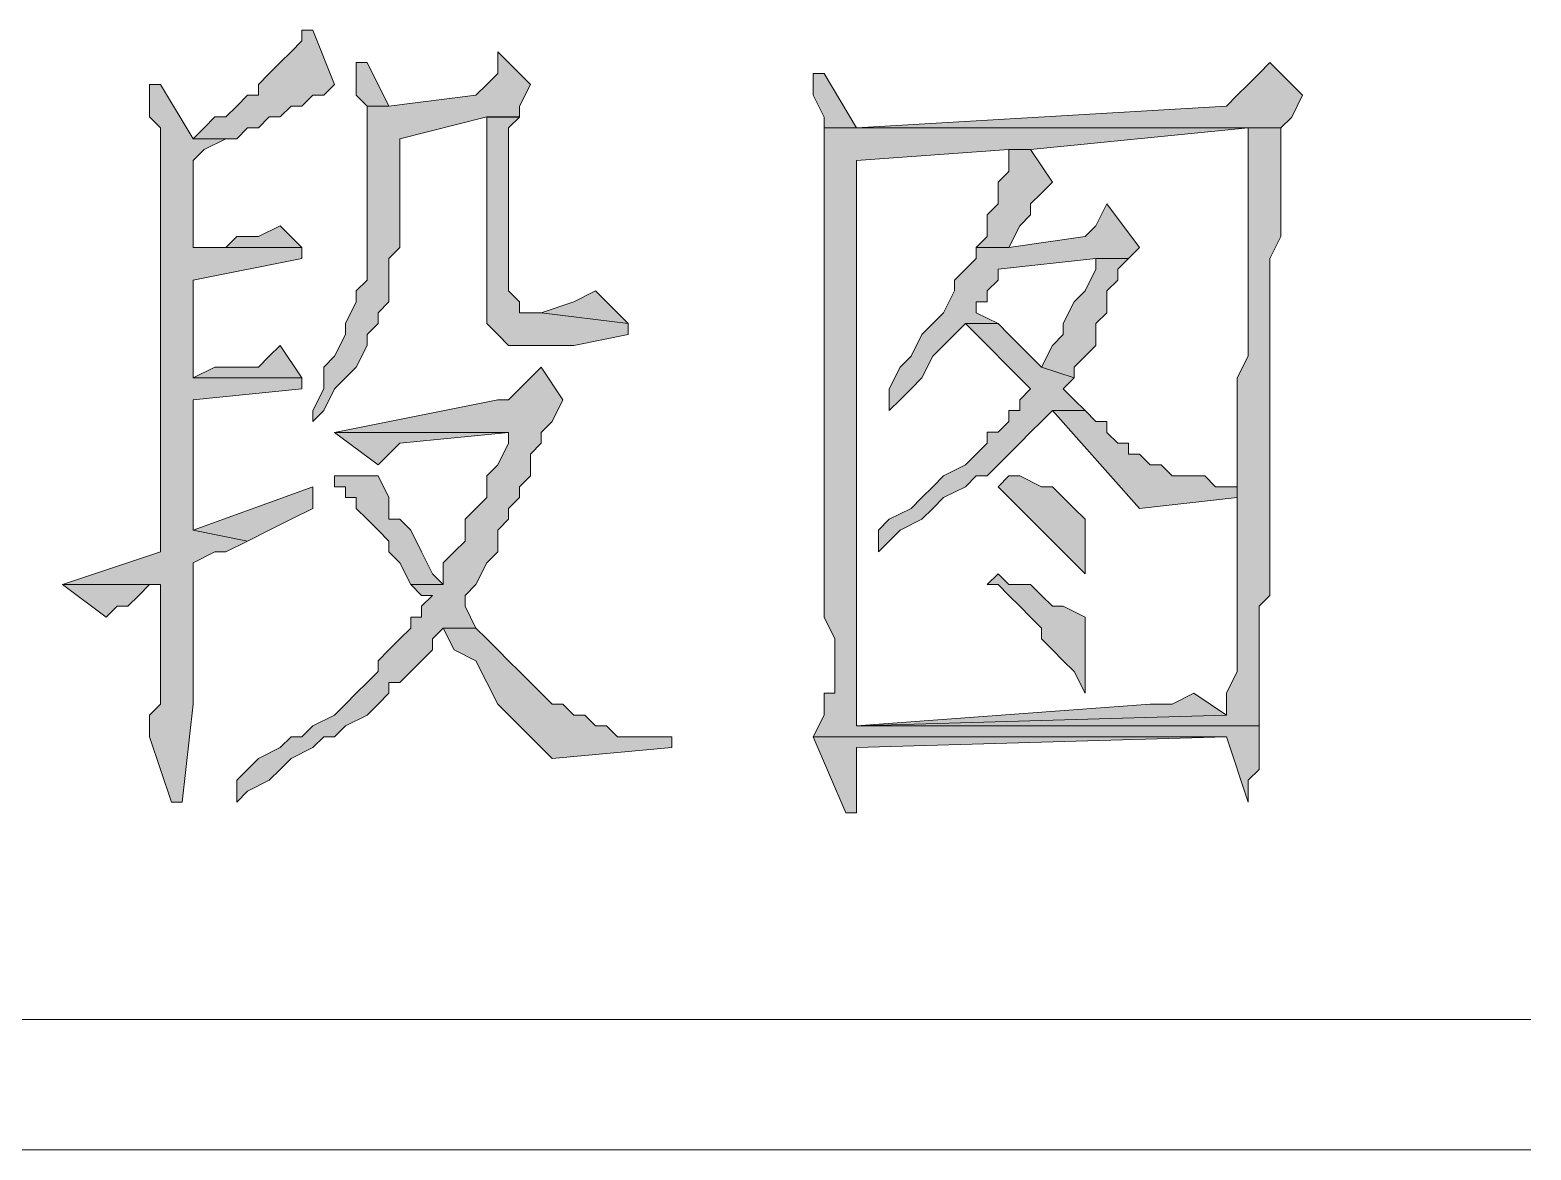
# Model space of a CAD drawing. Header units: millimetres. Extents: x 6 to 291, y 4 to 206.
# Drawn here: x 162.86 to 168.7, y 19.56 to 23.92 of the extents above; entities that cross this region are included whole.
import ezdxf

# ---------------------------------------------------------------- set-up
doc = ezdxf.new("R2010")
doc.units = ezdxf.units.MM
doc.layers.add('C00-00-00', color=7, linetype='Continuous')

msp = doc.modelspace()

# ---------------------------------------------------------------- hatches: boundary and pattern name
at = {"layer": 'C00-00-00'}
h = msp.add_hatch(color=256, dxfattribs=at)
h.dxf.hatch_style = 2
h.paths.add_polyline_path([(163.956998, 23.91834), (163.914665, 23.91834), (163.914665, 23.876006), (163.872331, 23.833673), (163.829998, 23.79134), (163.787665, 23.749006), (163.745331, 23.706673), (163.745331, 23.66434), (163.702998, 23.66434), (163.660665, 23.622006), (163.618331, 23.579673), (163.575998, 23.579673), (163.533665, 23.53734), (163.491331, 23.495006), (163.660665, 23.495006), (163.702998, 23.53734), (163.745331, 23.53734), (163.787665, 23.579673), (163.829998, 23.579673), (163.872331, 23.622006), (163.914665, 23.622006), (163.956998, 23.66434), (163.999331, 23.66434), (164.041665, 23.706673)])
h = msp.add_hatch(color=256, dxfattribs=at)
h.dxf.hatch_style = 2
h.paths.add_polyline_path([(164.676673, 23.833671), (164.676673, 23.749004), (164.63434, 23.706671), (164.592006, 23.664338), (164.25334, 23.622004), (164.168673, 23.622004), (164.168673, 23.537338), (164.168673, 23.495004), (164.168673, 23.071671), (164.168673, 23.029338), (164.168673, 22.944671), (164.12634, 22.902338), (164.12634, 22.860004), (164.084006, 22.775338), (164.084006, 22.733004), (164.041673, 22.648338), (163.99934, 22.606004), (163.99934, 22.521338), (163.957006, 22.436671), (163.957006, 22.394338), (163.99934, 22.436671), (164.041673, 22.521338), (164.084006, 22.563671), (164.12634, 22.606004), (164.168673, 22.690671), (164.168673, 22.733004), (164.211006, 22.775338), (164.211006, 22.817671), (164.25334, 22.860004), (164.25334, 22.902338), (164.25334, 23.029338), (164.295673, 23.071671), (164.295673, 23.495004), (164.63434, 23.579671), (164.76134, 23.579671), (164.76134, 23.622004), (164.803673, 23.706671)])
h = msp.add_hatch(color=256, dxfattribs=at)
h.dxf.hatch_style = 2
h.paths.add_polyline_path([(164.168661, 23.791329), (164.126328, 23.791329), (164.126328, 23.748995), (164.126328, 23.664329), (164.168661, 23.621995), (164.253328, 23.621995)])
h = msp.add_hatch(color=256, dxfattribs=at)
h.dxf.hatch_style = 2
h.paths.add_polyline_path([(167.682336, 23.791329), (167.640003, 23.748995), (167.597669, 23.706662), (167.555336, 23.664329), (167.513003, 23.621995), (166.073669, 23.537329), (167.724669, 23.537329), (167.767003, 23.579662), (167.809336, 23.664329)])
h = msp.add_hatch(color=256, dxfattribs=at)
h.dxf.hatch_style = 2
h.paths.add_polyline_path([(165.94667, 23.749002), (165.904337, 23.749002), (165.904337, 23.664336), (165.94667, 23.579669), (165.94667, 23.537336), (167.59767, 23.537336), (167.59767, 23.452669), (167.59767, 22.648336), (167.555337, 22.563669), (167.555337, 21.801669), (167.555337, 21.759336), (167.555337, 21.717002), (167.555337, 21.420669), (167.513003, 21.336002), (167.513003, 21.293669), (167.513003, 21.251336), (166.07367, 21.209002), (167.640003, 21.209002), (167.640003, 21.251336), (167.640003, 21.336002), (167.640003, 21.674669), (167.682337, 21.717002), (167.682337, 22.267336), (167.682337, 22.352002), (167.682337, 23.029336), (167.72467, 23.114002), (167.72467, 23.537336), (166.07367, 23.537336)])
h = msp.add_hatch(color=256, dxfattribs=at)
h.dxf.hatch_style = 2
h.paths.add_polyline_path([(163.364334, 23.706676), (163.322001, 23.706676), (163.322001, 23.664343), (163.322001, 23.579676), (163.364334, 23.537343), (163.364334, 22.09801), (163.364334, 21.97101), (163.364334, 21.886343), (162.983334, 21.759343), (163.364334, 21.759343), (163.364334, 21.71701), (163.364334, 21.293676), (163.322001, 21.251343), (163.322001, 21.166676), (163.406667, 20.912676), (163.449001, 20.912676), (163.491334, 21.293676), (163.491334, 21.84401), (163.576001, 21.886343), (163.618334, 21.886343), (163.703001, 21.928676), (163.491334, 21.97101), (163.491334, 22.47901), (163.914667, 22.521343), (163.914667, 22.563676), (163.491334, 22.563676), (163.491334, 22.944676), (163.914667, 23.029343), (163.914667, 23.071676), (163.491334, 23.071676), (163.491334, 23.410343), (163.533667, 23.452676), (163.618334, 23.49501), (163.660667, 23.49501), (163.491334, 23.49501)])
h = msp.add_hatch(color=256, dxfattribs=at)
h.dxf.hatch_style = 2
h.paths.add_polyline_path([(164.761326, 23.579665), (164.634326, 23.579665), (164.634326, 22.902332), (164.634326, 22.817665), (164.634326, 22.775332), (164.676659, 22.732999), (164.718992, 22.690665), (164.761326, 22.690665), (164.972992, 22.690665), (165.184659, 22.732999), (165.184659, 22.775332), (164.845992, 22.817665), (164.761326, 22.817665), (164.761326, 22.859999), (164.718992, 22.902332), (164.718992, 23.537332)])
h = msp.add_hatch(color=256, dxfattribs=at)
h.dxf.hatch_style = 2
h.paths.add_polyline_path([(165.94667, 23.537339), (165.94667, 23.452672), (165.94667, 21.801672), (165.94667, 21.717006), (165.94667, 21.632339), (165.989003, 21.547672), (165.989003, 21.336006), (165.94667, 21.336006), (165.94667, 21.251339), (165.904337, 21.166672), (167.513003, 21.166672), (167.59767, 20.912672), (167.59767, 20.955006), (167.59767, 20.997339), (167.640003, 21.039672), (167.640003, 21.209006), (166.07367, 21.209006), (166.07367, 21.293672), (166.07367, 23.410339), (166.666337, 23.452672), (166.751003, 23.452672), (167.59767, 23.537339)])
h = msp.add_hatch(color=256, dxfattribs=at)
h.dxf.hatch_style = 2
h.paths.add_polyline_path([(166.750997, 23.45267), (166.666331, 23.45267), (166.666331, 23.368004), (166.623997, 23.32567), (166.623997, 23.241004), (166.581664, 23.19867), (166.581664, 23.156337), (166.581664, 23.114004), (166.539331, 23.07167), (166.666331, 23.07167), (166.708664, 23.156337), (166.750997, 23.19867), (166.750997, 23.241004), (166.793331, 23.283337), (166.835664, 23.32567)])
h = msp.add_hatch(color=256, dxfattribs=at)
h.dxf.hatch_style = 2
h.paths.add_polyline_path([(167.047329, 23.241007), (167.004996, 23.15634), (166.962663, 23.114007), (166.666329, 23.071674), (166.539329, 23.071674), (166.539329, 23.02934), (166.496996, 22.987007), (166.454663, 22.944674), (166.454663, 22.90234), (166.412329, 22.817674), (166.369996, 22.77534), (166.327663, 22.733007), (166.285329, 22.64834), (166.242996, 22.606007), (166.200663, 22.52134), (166.200663, 22.436674), (166.242996, 22.479007), (166.285329, 22.52134), (166.327663, 22.563674), (166.369996, 22.64834), (166.412329, 22.690674), (166.454663, 22.733007), (166.496996, 22.77534), (166.623996, 22.77534), (166.539329, 22.817674), (166.539329, 22.860007), (166.581663, 22.860007), (166.581663, 22.90234), (166.623996, 22.944674), (166.623996, 22.987007), (167.004996, 23.02934), (167.131996, 23.02934), (167.174329, 23.071674)])
h = msp.add_hatch(color=256, dxfattribs=at)
h.dxf.hatch_style = 2
h.paths.add_polyline_path([(163.830003, 23.156338), (163.745337, 23.114005), (163.703003, 23.114005), (163.66067, 23.114005), (163.618337, 23.071672), (163.491337, 23.071672), (163.91467, 23.071672)])
h = msp.add_hatch(color=256, dxfattribs=at)
h.dxf.hatch_style = 2
h.paths.add_polyline_path([(167.131998, 23.029343), (167.004998, 23.029343), (167.004998, 22.98701), (166.962665, 22.902343), (166.920331, 22.86001), (166.877998, 22.775343), (166.877998, 22.73301), (166.835665, 22.690677), (166.793331, 22.60601), (166.920331, 22.563677), (166.920331, 22.60601), (166.962665, 22.648343), (167.004998, 22.690677), (167.004998, 22.775343), (167.047331, 22.817677), (167.047331, 22.902343), (167.089665, 22.944677), (167.089665, 22.98701)])
h = msp.add_hatch(color=256, dxfattribs=at)
h.dxf.hatch_style = 2
h.paths.add_polyline_path([(165.057674, 22.902333), (164.973005, 22.860006), (164.845994, 22.817664), (165.184669, 22.775338)])
h = msp.add_hatch(color=256, dxfattribs=at)
h.dxf.hatch_style = 2
h.paths.add_polyline_path([(166.624003, 22.775338), (166.497003, 22.775338), (166.751003, 22.521338), (166.708669, 22.479004), (166.708669, 22.436671), (166.666336, 22.436671), (166.666336, 22.394338), (166.624003, 22.352004), (166.581669, 22.352004), (166.581669, 22.309671), (166.539336, 22.267338), (166.497003, 22.225004), (166.412336, 22.182671), (166.370003, 22.140338), (166.327669, 22.098004), (166.285336, 22.055671), (166.200669, 22.013338), (166.158336, 21.971004), (166.158336, 21.886338), (166.200669, 21.928671), (166.243003, 21.971004), (166.327669, 22.013338), (166.370003, 22.055671), (166.412336, 22.098004), (166.497003, 22.140338), (166.539336, 22.182671), (166.581669, 22.182671), (166.624003, 22.225004), (166.666336, 22.267338), (166.708669, 22.309671), (166.751003, 22.352004), (166.793336, 22.394338), (166.835669, 22.436671), (166.962669, 22.436671), (166.920336, 22.479004), (166.878003, 22.521338), (166.920336, 22.563671), (166.793336, 22.606004), (166.751003, 22.648338), (166.666336, 22.733004)])
h = msp.add_hatch(color=256, dxfattribs=at)
h.dxf.hatch_style = 2
h.paths.add_polyline_path([(163.830003, 22.690669), (163.78767, 22.648336), (163.745337, 22.606002), (163.703003, 22.606002), (163.66067, 22.606002), (163.576003, 22.606002), (163.491337, 22.563669), (163.91467, 22.563669)])
h = msp.add_hatch(color=256, dxfattribs=at)
h.dxf.hatch_style = 2
h.paths.add_polyline_path([(164.845994, 22.606001), (164.803661, 22.563667), (164.761328, 22.521334), (164.718994, 22.479001), (164.676661, 22.479001), (164.041661, 22.352001), (164.718994, 22.352001), (164.718994, 22.309667), (164.676661, 22.225001), (164.634328, 22.182667), (164.634328, 22.098001), (164.591994, 22.055667), (164.549661, 22.013334), (164.549661, 21.928667), (164.507328, 21.886334), (164.464994, 21.844001), (164.464994, 21.759334), (164.337994, 21.759334), (164.380328, 21.717001), (164.422661, 21.717001), (164.380328, 21.674667), (164.380328, 21.632334), (164.337994, 21.632334), (164.337994, 21.590001), (164.295661, 21.547667), (164.253328, 21.505334), (164.210994, 21.463001), (164.210994, 21.420667), (164.168661, 21.378334), (164.126328, 21.336001), (164.083994, 21.293667), (164.041661, 21.251334), (163.956994, 21.209001), (163.914661, 21.166667), (163.872328, 21.166667), (163.829994, 21.124334), (163.745328, 21.082001), (163.702994, 21.039667), (163.660661, 20.997334), (163.660661, 20.912667), (163.702994, 20.955001), (163.787661, 20.997334), (163.829994, 21.039667), (163.872328, 21.082001), (163.956994, 21.124334), (163.999328, 21.166667), (164.041661, 21.166667), (164.083994, 21.209001), (164.168661, 21.251334), (164.210994, 21.293667), (164.253328, 21.336001), (164.253328, 21.378334), (164.295661, 21.378334), (164.337994, 21.420667), (164.380328, 21.463001), (164.422661, 21.505334), (164.422661, 21.547667), (164.464994, 21.590001), (164.591994, 21.590001), (164.549661, 21.674667), (164.549661, 21.717001), (164.591994, 21.759334), (164.634328, 21.844001), (164.676661, 21.886334), (164.676661, 21.971001), (164.718994, 22.013334), (164.718994, 22.055667), (164.761328, 22.098001), (164.761328, 22.140334), (164.803661, 22.182667), (164.803661, 22.267334), (164.845994, 22.309667), (164.845994, 22.352001), (164.888328, 22.394334), (164.930661, 22.479001)])
h = msp.add_hatch(color=256, dxfattribs=at)
h.dxf.hatch_style = 2
h.paths.add_polyline_path([(166.962661, 22.436663), (166.835661, 22.436663), (167.174328, 22.055663), (167.555328, 22.097997), (167.555328, 22.14033), (167.470661, 22.14033), (167.428328, 22.182663), (167.385994, 22.182663), (167.301328, 22.182663), (167.258994, 22.224997), (167.216661, 22.224997), (167.174328, 22.26733), (167.131994, 22.26733), (167.131994, 22.309663), (167.089661, 22.309663), (167.047328, 22.351997), (167.047328, 22.39433), (167.004994, 22.39433)])
h = msp.add_hatch(color=256, dxfattribs=at)
h.dxf.hatch_style = 2
h.paths.add_polyline_path([(164.041667, 22.351995), (164.211004, 22.225), (164.25333, 22.267342), (164.295672, 22.309669), (164.718999, 22.351995)])
h = msp.add_hatch(color=256, dxfattribs=at)
h.dxf.hatch_style = 2
h.paths.add_polyline_path([(164.211004, 22.182674), (164.041671, 22.182674), (164.041671, 22.14034), (164.084004, 22.14034), (164.084004, 22.098007), (164.126337, 22.098007), (164.126337, 22.055674), (164.168671, 22.01334), (164.211004, 21.971007), (164.253337, 21.928674), (164.253337, 21.88634), (164.295671, 21.844007), (164.338004, 21.75934), (164.465004, 21.75934), (164.422671, 21.801674), (164.380337, 21.88634), (164.338004, 21.971007), (164.295671, 22.01334), (164.253337, 22.01334), (164.253337, 22.055674), (164.253337, 22.098007)])
h = msp.add_hatch(color=256, dxfattribs=at)
h.dxf.hatch_style = 2
h.paths.add_polyline_path([(166.666329, 22.182674), (166.623996, 22.14034), (166.666329, 22.098007), (166.708662, 22.055674), (166.750996, 22.01334), (166.793329, 21.971007), (166.835662, 21.928674), (166.877996, 21.88634), (166.920329, 21.844007), (166.962662, 21.801674), (166.962662, 21.844007), (166.962662, 22.01334), (166.920329, 22.055674), (166.877996, 22.098007), (166.835662, 22.14034), (166.793329, 22.14034), (166.708662, 22.182674)])
h = msp.add_hatch(color=256, dxfattribs=at)
h.dxf.hatch_style = 2
h.paths.add_polyline_path([(163.956998, 22.140331), (163.491331, 21.970998), (163.702998, 21.928665), (163.787665, 21.970998), (163.872331, 22.013331), (163.956998, 22.055665)])
h = msp.add_hatch(color=256, dxfattribs=at)
h.dxf.hatch_style = 2
h.paths.add_polyline_path([(166.624003, 21.801673), (166.581669, 21.75934), (166.624003, 21.75934), (166.666336, 21.717006), (166.708669, 21.674673), (166.751003, 21.63234), (166.793336, 21.590006), (166.793336, 21.547673), (166.835669, 21.50534), (166.878003, 21.463006), (166.920336, 21.420673), (166.962669, 21.336006), (166.962669, 21.420673), (166.962669, 21.590006), (166.962669, 21.63234), (166.878003, 21.674673), (166.835669, 21.674673), (166.793336, 21.717006), (166.751003, 21.75934), (166.666336, 21.75934)])
h = msp.add_hatch(color=256, dxfattribs=at)
h.dxf.hatch_style = 2
h.paths.add_polyline_path([(162.983333, 21.759331), (163.152667, 21.632331), (163.195, 21.674664), (163.237333, 21.674664), (163.279667, 21.716997), (163.322, 21.759331), (163.364333, 21.759331)])
h = msp.add_hatch(color=256, dxfattribs=at)
h.dxf.hatch_style = 2
h.paths.add_polyline_path([(164.592004, 21.59001), (164.465004, 21.59001), (164.507338, 21.505343), (164.592004, 21.46301), (164.634338, 21.378343), (164.676671, 21.293676), (164.761338, 21.20901), (164.803671, 21.166676), (164.888338, 21.08201), (165.354004, 21.124343), (165.354004, 21.166676), (165.269338, 21.166676), (165.227004, 21.166676), (165.142338, 21.166676), (165.100004, 21.20901), (165.057671, 21.20901), (165.015338, 21.251343), (164.973004, 21.251343), (164.930671, 21.293676), (164.888338, 21.293676), (164.846004, 21.33601), (164.803671, 21.378343), (164.761338, 21.420676), (164.719004, 21.46301), (164.676671, 21.505343), (164.634338, 21.547676)])
h = msp.add_hatch(color=256, dxfattribs=at)
h.dxf.hatch_style = 2
h.paths.add_polyline_path([(167.386004, 21.336004), (167.301337, 21.29367), (167.259004, 21.29367), (167.216671, 21.29367), (166.073671, 21.209004), (167.513004, 21.251337)])
h = msp.add_hatch(color=256, dxfattribs=at)
h.dxf.hatch_style = 2
h.paths.add_polyline_path([(165.904328, 21.166666), (166.031339, 20.870334), (166.073665, 20.870334), (166.073665, 21.12434), (167.512999, 21.166666)])

# ---------------------------------------------------------------- linework, layer by layer
at = {"layer": 'C00-00-00', "lineweight": 13}
for points in [[(163.956998, 23.91834), (163.914665, 23.91834), (163.914665, 23.876006), (163.872331, 23.833673), (163.829998, 23.79134), (163.787665, 23.749006), (163.745331, 23.706673), (163.745331, 23.66434), (163.702998, 23.66434), (163.660665, 23.622006), (163.618331, 23.579673), (163.575998, 23.579673), (163.533665, 23.53734), (163.491331, 23.495006), (163.660665, 23.495006), (163.702998, 23.53734), (163.745331, 23.53734), (163.787665, 23.579673), (163.829998, 23.579673), (163.872331, 23.622006), (163.914665, 23.622006), (163.956998, 23.66434), (163.999331, 23.66434), (164.041665, 23.706673)], [(164.676673, 23.833671), (164.676673, 23.749004), (164.63434, 23.706671), (164.592006, 23.664338), (164.25334, 23.622004), (164.168673, 23.622004), (164.168673, 23.537338), (164.168673, 23.495004), (164.168673, 23.071671), (164.168673, 23.029338), (164.168673, 22.944671), (164.12634, 22.902338), (164.12634, 22.860004), (164.084006, 22.775338), (164.084006, 22.733004), (164.041673, 22.648338), (163.99934, 22.606004), (163.99934, 22.521338), (163.957006, 22.436671), (163.957006, 22.394338), (163.99934, 22.436671), (164.041673, 22.521338), (164.084006, 22.563671), (164.12634, 22.606004), (164.168673, 22.690671), (164.168673, 22.733004), (164.211006, 22.775338), (164.211006, 22.817671), (164.25334, 22.860004), (164.25334, 22.902338), (164.25334, 23.029338), (164.295673, 23.071671), (164.295673, 23.495004), (164.63434, 23.579671), (164.76134, 23.579671), (164.76134, 23.622004), (164.803673, 23.706671)], [(164.168661, 23.791329), (164.126328, 23.791329), (164.126328, 23.748995), (164.126328, 23.664329), (164.168661, 23.621995), (164.253328, 23.621995)], [(167.682336, 23.791329), (167.640003, 23.748995), (167.597669, 23.706662), (167.555336, 23.664329), (167.513003, 23.621995), (166.073669, 23.537329), (167.724669, 23.537329), (167.767003, 23.579662), (167.809336, 23.664329)], [(165.94667, 23.749002), (165.904337, 23.749002), (165.904337, 23.664336), (165.94667, 23.579669), (165.94667, 23.537336), (167.59767, 23.537336), (167.59767, 23.452669), (167.59767, 22.648336), (167.555337, 22.563669), (167.555337, 21.801669), (167.555337, 21.759336), (167.555337, 21.717002), (167.555337, 21.420669), (167.513003, 21.336002), (167.513003, 21.293669), (167.513003, 21.251336), (166.07367, 21.209002), (167.640003, 21.209002), (167.640003, 21.251336), (167.640003, 21.336002), (167.640003, 21.674669), (167.682337, 21.717002), (167.682337, 22.267336), (167.682337, 22.352002), (167.682337, 23.029336), (167.72467, 23.114002), (167.72467, 23.537336), (166.07367, 23.537336)], [(163.364334, 23.706676), (163.322001, 23.706676), (163.322001, 23.664343), (163.322001, 23.579676), (163.364334, 23.537343), (163.364334, 22.09801), (163.364334, 21.97101), (163.364334, 21.886343), (162.983334, 21.759343), (163.364334, 21.759343), (163.364334, 21.71701), (163.364334, 21.293676), (163.322001, 21.251343), (163.322001, 21.166676), (163.406667, 20.912676), (163.449001, 20.912676), (163.491334, 21.293676), (163.491334, 21.84401), (163.576001, 21.886343), (163.618334, 21.886343), (163.703001, 21.928676), (163.491334, 21.97101), (163.491334, 22.47901), (163.914667, 22.521343), (163.914667, 22.563676), (163.491334, 22.563676), (163.491334, 22.944676), (163.914667, 23.029343), (163.914667, 23.071676), (163.491334, 23.071676), (163.491334, 23.410343), (163.533667, 23.452676), (163.618334, 23.49501), (163.660667, 23.49501), (163.491334, 23.49501)], [(164.761326, 23.579665), (164.634326, 23.579665), (164.634326, 22.902332), (164.634326, 22.817665), (164.634326, 22.775332), (164.676659, 22.732999), (164.718992, 22.690665), (164.761326, 22.690665), (164.972992, 22.690665), (165.184659, 22.732999), (165.184659, 22.775332), (164.845992, 22.817665), (164.761326, 22.817665), (164.761326, 22.859999), (164.718992, 22.902332), (164.718992, 23.537332)], [(165.94667, 23.537339), (165.94667, 23.452672), (165.94667, 21.801672), (165.94667, 21.717006), (165.94667, 21.632339), (165.989003, 21.547672), (165.989003, 21.336006), (165.94667, 21.336006), (165.94667, 21.251339), (165.904337, 21.166672), (167.513003, 21.166672), (167.59767, 20.912672), (167.59767, 20.955006), (167.59767, 20.997339), (167.640003, 21.039672), (167.640003, 21.209006), (166.07367, 21.209006), (166.07367, 21.293672), (166.07367, 23.410339), (166.666337, 23.452672), (166.751003, 23.452672), (167.59767, 23.537339)], [(166.750997, 23.45267), (166.666331, 23.45267), (166.666331, 23.368004), (166.623997, 23.32567), (166.623997, 23.241004), (166.581664, 23.19867), (166.581664, 23.156337), (166.581664, 23.114004), (166.539331, 23.07167), (166.666331, 23.07167), (166.708664, 23.156337), (166.750997, 23.19867), (166.750997, 23.241004), (166.793331, 23.283337), (166.835664, 23.32567)], [(167.047329, 23.241007), (167.004996, 23.15634), (166.962663, 23.114007), (166.666329, 23.071674), (166.539329, 23.071674), (166.539329, 23.02934), (166.496996, 22.987007), (166.454663, 22.944674), (166.454663, 22.90234), (166.412329, 22.817674), (166.369996, 22.77534), (166.327663, 22.733007), (166.285329, 22.64834), (166.242996, 22.606007), (166.200663, 22.52134), (166.200663, 22.436674), (166.242996, 22.479007), (166.285329, 22.52134), (166.327663, 22.563674), (166.369996, 22.64834), (166.412329, 22.690674), (166.454663, 22.733007), (166.496996, 22.77534), (166.623996, 22.77534), (166.539329, 22.817674), (166.539329, 22.860007), (166.581663, 22.860007), (166.581663, 22.90234), (166.623996, 22.944674), (166.623996, 22.987007), (167.004996, 23.02934), (167.131996, 23.02934), (167.174329, 23.071674)], [(163.830003, 23.156338), (163.745337, 23.114005), (163.703003, 23.114005), (163.66067, 23.114005), (163.618337, 23.071672), (163.491337, 23.071672), (163.91467, 23.071672)], [(167.131998, 23.029343), (167.004998, 23.029343), (167.004998, 22.98701), (166.962665, 22.902343), (166.920331, 22.86001), (166.877998, 22.775343), (166.877998, 22.73301), (166.835665, 22.690677), (166.793331, 22.60601), (166.920331, 22.563677), (166.920331, 22.60601), (166.962665, 22.648343), (167.004998, 22.690677), (167.004998, 22.775343), (167.047331, 22.817677), (167.047331, 22.902343), (167.089665, 22.944677), (167.089665, 22.98701)], [(165.057674, 22.902333), (164.973005, 22.860006), (164.845994, 22.817664), (165.184669, 22.775338)], [(166.624003, 22.775338), (166.497003, 22.775338), (166.751003, 22.521338), (166.708669, 22.479004), (166.708669, 22.436671), (166.666336, 22.436671), (166.666336, 22.394338), (166.624003, 22.352004), (166.581669, 22.352004), (166.581669, 22.309671), (166.539336, 22.267338), (166.497003, 22.225004), (166.412336, 22.182671), (166.370003, 22.140338), (166.327669, 22.098004), (166.285336, 22.055671), (166.200669, 22.013338), (166.158336, 21.971004), (166.158336, 21.886338), (166.200669, 21.928671), (166.243003, 21.971004), (166.327669, 22.013338), (166.370003, 22.055671), (166.412336, 22.098004), (166.497003, 22.140338), (166.539336, 22.182671), (166.581669, 22.182671), (166.624003, 22.225004), (166.666336, 22.267338), (166.708669, 22.309671), (166.751003, 22.352004), (166.793336, 22.394338), (166.835669, 22.436671), (166.962669, 22.436671), (166.920336, 22.479004), (166.878003, 22.521338), (166.920336, 22.563671), (166.793336, 22.606004), (166.751003, 22.648338), (166.666336, 22.733004)], [(163.830003, 22.690669), (163.78767, 22.648336), (163.745337, 22.606002), (163.703003, 22.606002), (163.66067, 22.606002), (163.576003, 22.606002), (163.491337, 22.563669), (163.91467, 22.563669)], [(164.845994, 22.606001), (164.803661, 22.563667), (164.761328, 22.521334), (164.718994, 22.479001), (164.676661, 22.479001), (164.041661, 22.352001), (164.718994, 22.352001), (164.718994, 22.309667), (164.676661, 22.225001), (164.634328, 22.182667), (164.634328, 22.098001), (164.591994, 22.055667), (164.549661, 22.013334), (164.549661, 21.928667), (164.507328, 21.886334), (164.464994, 21.844001), (164.464994, 21.759334), (164.337994, 21.759334), (164.380328, 21.717001), (164.422661, 21.717001), (164.380328, 21.674667), (164.380328, 21.632334), (164.337994, 21.632334), (164.337994, 21.590001), (164.295661, 21.547667), (164.253328, 21.505334), (164.210994, 21.463001), (164.210994, 21.420667), (164.168661, 21.378334), (164.126328, 21.336001), (164.083994, 21.293667), (164.041661, 21.251334), (163.956994, 21.209001), (163.914661, 21.166667), (163.872328, 21.166667), (163.829994, 21.124334), (163.745328, 21.082001), (163.702994, 21.039667), (163.660661, 20.997334), (163.660661, 20.912667), (163.702994, 20.955001), (163.787661, 20.997334), (163.829994, 21.039667), (163.872328, 21.082001), (163.956994, 21.124334), (163.999328, 21.166667), (164.041661, 21.166667), (164.083994, 21.209001), (164.168661, 21.251334), (164.210994, 21.293667), (164.253328, 21.336001), (164.253328, 21.378334), (164.295661, 21.378334), (164.337994, 21.420667), (164.380328, 21.463001), (164.422661, 21.505334), (164.422661, 21.547667), (164.464994, 21.590001), (164.591994, 21.590001), (164.549661, 21.674667), (164.549661, 21.717001), (164.591994, 21.759334), (164.634328, 21.844001), (164.676661, 21.886334), (164.676661, 21.971001), (164.718994, 22.013334), (164.718994, 22.055667), (164.761328, 22.098001), (164.761328, 22.140334), (164.803661, 22.182667), (164.803661, 22.267334), (164.845994, 22.309667), (164.845994, 22.352001), (164.888328, 22.394334), (164.930661, 22.479001)], [(166.962661, 22.436663), (166.835661, 22.436663), (167.174328, 22.055663), (167.555328, 22.097997), (167.555328, 22.14033), (167.470661, 22.14033), (167.428328, 22.182663), (167.385994, 22.182663), (167.301328, 22.182663), (167.258994, 22.224997), (167.216661, 22.224997), (167.174328, 22.26733), (167.131994, 22.26733), (167.131994, 22.309663), (167.089661, 22.309663), (167.047328, 22.351997), (167.047328, 22.39433), (167.004994, 22.39433)], [(164.041667, 22.351995), (164.211004, 22.225), (164.25333, 22.267342), (164.295672, 22.309669), (164.718999, 22.351995)], [(164.211004, 22.182674), (164.041671, 22.182674), (164.041671, 22.14034), (164.084004, 22.14034), (164.084004, 22.098007), (164.126337, 22.098007), (164.126337, 22.055674), (164.168671, 22.01334), (164.211004, 21.971007), (164.253337, 21.928674), (164.253337, 21.88634), (164.295671, 21.844007), (164.338004, 21.75934), (164.465004, 21.75934), (164.422671, 21.801674), (164.380337, 21.88634), (164.338004, 21.971007), (164.295671, 22.01334), (164.253337, 22.01334), (164.253337, 22.055674), (164.253337, 22.098007)], [(166.666329, 22.182674), (166.623996, 22.14034), (166.666329, 22.098007), (166.708662, 22.055674), (166.750996, 22.01334), (166.793329, 21.971007), (166.835662, 21.928674), (166.877996, 21.88634), (166.920329, 21.844007), (166.962662, 21.801674), (166.962662, 21.844007), (166.962662, 22.01334), (166.920329, 22.055674), (166.877996, 22.098007), (166.835662, 22.14034), (166.793329, 22.14034), (166.708662, 22.182674)], [(163.956998, 22.140331), (163.491331, 21.970998), (163.702998, 21.928665), (163.787665, 21.970998), (163.872331, 22.013331), (163.956998, 22.055665)], [(166.624003, 21.801673), (166.581669, 21.75934), (166.624003, 21.75934), (166.666336, 21.717006), (166.708669, 21.674673), (166.751003, 21.63234), (166.793336, 21.590006), (166.793336, 21.547673), (166.835669, 21.50534), (166.878003, 21.463006), (166.920336, 21.420673), (166.962669, 21.336006), (166.962669, 21.420673), (166.962669, 21.590006), (166.962669, 21.63234), (166.878003, 21.674673), (166.835669, 21.674673), (166.793336, 21.717006), (166.751003, 21.75934), (166.666336, 21.75934)], [(162.983333, 21.759331), (163.152667, 21.632331), (163.195, 21.674664), (163.237333, 21.674664), (163.279667, 21.716997), (163.322, 21.759331), (163.364333, 21.759331)], [(164.592004, 21.59001), (164.465004, 21.59001), (164.507338, 21.505343), (164.592004, 21.46301), (164.634338, 21.378343), (164.676671, 21.293676), (164.761338, 21.20901), (164.803671, 21.166676), (164.888338, 21.08201), (165.354004, 21.124343), (165.354004, 21.166676), (165.269338, 21.166676), (165.227004, 21.166676), (165.142338, 21.166676), (165.100004, 21.20901), (165.057671, 21.20901), (165.015338, 21.251343), (164.973004, 21.251343), (164.930671, 21.293676), (164.888338, 21.293676), (164.846004, 21.33601), (164.803671, 21.378343), (164.761338, 21.420676), (164.719004, 21.46301), (164.676671, 21.505343), (164.634338, 21.547676)], [(167.386004, 21.336004), (167.301337, 21.29367), (167.259004, 21.29367), (167.216671, 21.29367), (166.073671, 21.209004), (167.513004, 21.251337)], [(165.904328, 21.166666), (166.031339, 20.870334), (166.073665, 20.870334), (166.073665, 21.12434), (167.512999, 21.166666)]]:
    msp.add_lwpolyline(points, close=True, dxfattribs=at)
at = {"layer": 'C00-00-00', "lineweight": 5}
for points in [[(143.298327, 20.066007), (168.698327, 20.066007)], [(143.298327, 19.557995), (168.698327, 19.557995)]]:
    msp.add_lwpolyline(points, dxfattribs=at)

doc.saveas('drawing.dxf')
